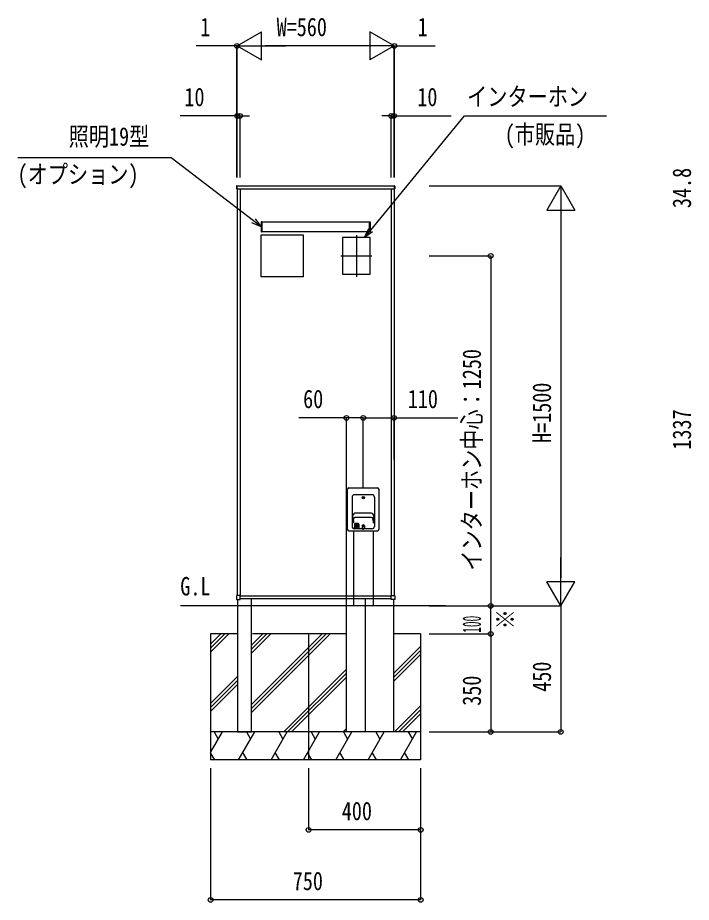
# Model space of a CAD drawing. Units: millimetres, scale not verified. Extents: x -8410 to 8410, y -5940 to 5940.
# Drawn here: x 722 to 3127, y -1718 to 1441 of the extents above; entities that cross this region are included whole.
import ezdxf
from ezdxf.enums import TextEntityAlignment as Align

# ---------------------------------------------------------------- set-up
doc = ezdxf.new("R2010")
doc.units = ezdxf.units.MM
doc.header["$LTSCALE"] = 30
for name, color, linetype in [('0-1_USER1', 3, 'Continuous'), ('0-3_YKK_13', 4, 'Continuous'), ('0-4_YKK_A1', 4, 'Continuous'), ('0-5_YKK_D', 6, 'Continuous')]:
    doc.layers.add(name, color=color, linetype=linetype)
doc.styles.add('ＭＳ ゴシック', font='')
doc.styles.get('ＭＳ ゴシック').set_extended_font_data('MS Gothic')

msp = doc.modelspace()

# ---------------------------------------------------------------- linework, layer by layer
at = {"layer": '0-3_YKK_13'}
for p, q in [((1503.68, 831.03), (1503.68, 830.53)), ((1504.62, 829.53), (1505.18, 829.5)), ((1505.18, 831), (1505.18, 839)), ((1505.18, 829.5), (1505.18, 831)), ((2067.18, 831), (2067.18, 839)), ((2067.18, 829.5), (2067.18, 831)), ((2067.75, 829.53), (2067.18, 829.5)), ((2068.68, 831.03), (2068.68, 830.53)), ((1899.68, -386), (1899.68, -244)), ((1905.18, -238.5), (2007.18, -238.5)), ((2012.68, -386), (2012.68, -244)), ((1916.23, -271.8), (1916.23, -375.8)), ((1987.43, -263.1), (1924.93, -263.1)), ((1955.12, -273.65), (1953.74, -275.04)), ((1955.83, -274.36), (1954.45, -275.75)), ((1955.19, -271.6), (1954.49, -272.31)), ((1955.12, -272.95), (1954.49, -272.31)), ((1955.83, -272.24), (1955.19, -271.6)), ((1957.92, -270.85), (1956.54, -272.24)), ((1957.17, -275), (1956.54, -274.36)), ((1957.88, -274.29), (1957.17, -275)), ((1958.63, -271.56), (1957.24, -272.95)), ((1957.88, -274.29), (1957.24, -273.65)), ((1996.13, -271.8), (1996.13, -375.8)), ((1918.33, -341.15), (1919.72, -334.76)), ((1918.33, -341.15), (1918.33, -363.8)), ((1985.9, -343.93), (1926.47, -343.93)), ((1985.81, -329.26), (1926.56, -329.26)), ((1985.56, -344.71), (1926.81, -344.71)), ((1994.04, -341.15), (1992.65, -334.76)), ((1994.04, -341.15), (1994.04, -363.8)), ((1918.33, -354.95), (1919.65, -349.33)), ((1920.83, -363.8), (1918.33, -363.8)), ((1920.83, -354.95), (1922.43, -348.18)), ((1920.83, -354.95), (1920.83, -363.8)), ((1924.93, -367.8), (1924.93, -381.3)), ((1938.43, -365.8), (1926.93, -365.8)), ((1935.67, -372.86), (1929.7, -372.86)), ((1934.74, -374.26), (1930.63, -374.26)), ((1933.8, -375.66), (1931.56, -375.66)), ((1932.68, -368.94), (1932.68, -372.86)), ((1940.43, -367.8), (1940.43, -381.3)), ((1951.93, -374.3), (1951.93, -381.5)), ((1955.12, -374.65), (1953.38, -376.4)), ((1955.83, -375.36), (1954.09, -377.1)), ((1955.19, -372.6), (1954.49, -373.31)), ((1955.12, -373.95), (1954.49, -373.31)), ((1955.19, -376), (1954.49, -375.29)), ((1955.83, -373.24), (1955.19, -372.6)), ((1958.28, -371.5), (1956.54, -373.24)), ((1957.17, -376), (1956.54, -375.36)), ((1957.88, -373.31), (1957.17, -372.6)), ((1957.88, -375.29), (1957.17, -376)), ((1958.99, -372.2), (1957.24, -373.95)), ((1957.88, -375.29), (1957.24, -374.65)), ((1960.43, -374.3), (1960.43, -381.5)), ((1991.54, -354.95), (1989.94, -348.18)), ((1991.54, -354.95), (1991.54, -363.8)), ((1994.04, -363.8), (1991.54, -363.8)), ((1994.04, -354.95), (1992.71, -349.33)), ((1905.18, -391.5), (2007.18, -391.5)), ((1941.93, -382.8), (1923.43, -382.8)), ((1987.43, -384.5), (1924.93, -384.5)), ((1961.93, -383), (1950.43, -383)), ((1953.68, -384.5), (1953.68, -385.05)), ((1957.43, -386.3), (1954.93, -386.3)), ((1958.68, -384.5), (1958.68, -385.05)), ((1503.18, -623.47), (1503.18, -637)), ((1504.12, -622.94), (1503.65, -622.97)), ((1516.15, -622.21), (1504.12, -622.94)), ((1516.68, -637), (1516.68, -622.71)), ((2055.68, -637), (2055.68, -622.71)), ((2056.21, -622.21), (2068.25, -622.94)), ((2068.25, -622.94), (2068.71, -622.97)), ((2069.18, -623.47), (2069.18, -637)), ((1503.68, -637.5), (1504.15, -637.5)), ((1504.15, -637.5), (1516.18, -637.5)), ((2068.21, -637.5), (2056.18, -637.5)), ((2068.68, -637.5), (2068.21, -637.5))]:
    msp.add_line(p, q, dxfattribs=at)
for points in [[(1503.68, 839.47), (1503.68, 838.97), (1503.68, 831.03)], [(1505.18, 839), (1505.18, 840.5), (1504.62, 840.47)], [(2067.18, 839), (2067.18, 840.5), (2067.75, 840.47)], [(2068.68, 839.47), (2068.68, 838.97), (2068.68, 831.03)]]:
    msp.add_lwpolyline(points, dxfattribs=at)
for points in [[(1591.18, 712.3), (1591.18, 676.5), (1593.18, 676.5), (1593.18, 712.3)], [(1593.18, 676.8), (1593.68, 676.8), (1593.68, 712), (1593.18, 712)], [(1979.18, 676.8), (1978.68, 676.8), (1978.68, 712), (1979.18, 712)], [(1981.18, 712.3), (1981.18, 676.5), (1979.18, 676.5), (1979.18, 712.3)], [(1591.18, 665), (1741.18, 665), (1741.18, 515), (1591.18, 515)], [(1981.18, 655.5), (1882.18, 655.5), (1882.18, 524.5), (1981.18, 524.5)]]:
    msp.add_lwpolyline(points, close=True, dxfattribs=at)
for centre, radius in [((1956.18, -273.3), 4.4), ((1956.18, -273.3), 3), ((1932.68, -372.3), 6.5), ((1956.18, -374.3), 3.5)]:
    msp.add_circle(centre, radius, dxfattribs=at)
for centre, radius, start, end in [((1504.68, 839.47), 1, 93.5, 180), ((1504.68, 830.53), 1, 180, 266.5), ((2067.68, 839.47), 1, 0, 86.5), ((2067.68, 830.53), 1, 273.5, 0), ((1905.18, -244), 5.5, 90, 180), ((2007.18, -244), 5.5, 0, 90), ((1924.93, -271.8), 8.7, 90, 180), ((1954.77, -273.3), 0.5, 315.00005, 45.00003), ((1956.18, -271.89), 0.5, 224.99997, 315.00003), ((1956.18, -274.71), 0.5, 45.00003, 135), ((1957.6, -273.3), 0.5, 135, 224.99997), ((1987.43, -271.8), 8.7, 0, 90), ((1926.47, -350.93), 7, 90, 166.75116), ((1926.56, -336.26), 7, 90, 167.69141), ((1926.81, -349.21), 4.5, 90, 166.73304), ((1985.56, -349.21), 4.5, 13.26704, 90), ((1985.81, -336.26), 7, 12.30864, 90), ((1985.9, -350.93), 7, 13.24892, 90), ((1924.93, -375.8), 8.7, 180, 270), ((1926.93, -367.8), 2, 90, 180), ((1938.43, -367.8), 2, 0.00003, 90), ((1956.18, -374.3), 4.25, 0.00003, 180), ((1954.77, -374.3), 0.5, 315.00005, 45.00003), ((1956.18, -372.89), 0.5, 224.99997, 315.00003), ((1956.18, -375.71), 0.5, 45.00003, 135), ((1957.6, -374.3), 0.5, 135, 224.99997), ((1987.43, -375.8), 8.7, 270, 0.00002), ((1905.18, -386), 5.5, 180, 270), ((1923.43, -381.3), 1.5, 270, 0.00002), ((1941.93, -381.3), 1.5, 180, 270), ((1950.43, -381.5), 1.5, 270, 0.00002), ((1954.93, -385.05), 1.25, 180, 270), ((1957.43, -385.05), 1.25, 270, 0.00002), ((1961.93, -381.5), 1.5, 180, 270), ((2007.18, -386), 5.5, 270, 0), ((1503.68, -623.47), 0.5, 93.5, 180), ((1516.18, -622.71), 0.5, 0, 93.5), ((2056.18, -622.71), 0.5, 86.5, 180), ((2068.68, -623.47), 0.5, 0, 86.5), ((1503.68, -637), 0.5, 180, 270), ((1516.18, -637), 0.5, 270, 0), ((2056.18, -637), 0.5, 180, 270), ((2068.68, -637), 0.5, 270, 0)]:
    msp.add_arc(centre, radius, start, end, dxfattribs=at)
at = {"layer": '0-4_YKK_A1'}
for p, q in [((1505.18, 840), (2067.18, 840)), ((1505.18, 840), (1505.18, 830)), ((1505.18, 830), (2067.18, 830)), ((1506.18, 830), (1506.17, -622.82)), ((1516.18, 830), (1516.18, -622.21)), ((2056.18, 830), (2056.18, -622.21)), ((2066.18, 830), (2066.18, -622.82)), ((2067.18, 840), (2067.18, 830)), ((1593.68, 711.8), (1593.68, 677)), ((1593.68, 711.8), (1978.68, 711.8)), ((1978.68, 711.8), (1978.68, 677)), ((1593.68, 677), (1978.68, 677)), ((1931.68, 664.52), (1931.68, 515.48)), ((1876.48, 590), (1986.88, 590)), ((1921.18, -391.5), (1921.18, -660)), ((1991.18, -391.5), (1991.18, -660)), ((2055.68, -625), (1516.68, -625)), ((2250.18, -660), (1303.18, -660)), ((1507.68, -637.5), (1507.68, -1110)), ((2055.68, -635), (1516.68, -635)), ((1557.68, -1110), (1557.68, -635)), ((1991.18, -660), (1921.18, -660)), ((1964.68, -1110), (1964.68, -635)), ((2064.68, -637.5), (2064.68, -1110)), ((1411.18, -760), (1411.18, -1210)), ((1507.68, -760), (1411.18, -760)), ((1411.18, -796.7), (1447.88, -760)), ((1411.18, -810.84), (1462.02, -760)), ((1411.18, -824.98), (1476.17, -760)), ((1557.68, -800.19), (1597.88, -760)), ((1557.68, -1012.32), (1810.01, -760)), ((1557.68, -814.33), (1612.02, -760)), ((1557.68, -1026.47), (1824.15, -760)), ((1557.68, -828.48), (1626.16, -760)), ((1557.68, -1040.61), (1838.29, -760)), ((1761.18, -760), (1761.18, -1210)), ((2161.18, -760), (2064.68, -760)), ((2161.18, -760), (2161.18, -1210)), ((2064.68, -901.21), (2161.18, -804.71)), ((2064.68, -915.36), (2161.18, -818.86)), ((2064.68, -929.5), (2161.18, -833)), ((1411.18, -1008.83), (1507.68, -912.33)), ((1672.14, -1110), (1896.18, -885.96)), ((1686.28, -1110), (1896.18, -900.1)), ((1700.42, -1110), (1896.18, -914.24)), ((1411.18, -1022.97), (1507.68, -926.47)), ((1411.18, -1037.12), (1507.68, -940.62)), ((2068.03, -1110), (2161.18, -1016.85)), ((2082.17, -1110), (2161.18, -1030.99)), ((2096.31, -1110), (2161.18, -1045.13)), ((1884.27, -1110), (1896.18, -1098.09)), ((2161.18, -1110), (1411.18, -1110)), ((1411.18, -1183.52), (1453.63, -1110)), ((1423.63, -1110), (1438.63, -1135.98)), ((1507.68, -1110), (1557.68, -1110)), ((1511.37, -1210), (1569.1, -1110)), ((1539.1, -1110), (1554.1, -1135.98)), ((1626.84, -1210), (1684.57, -1110)), ((1654.57, -1110), (1669.57, -1135.98)), ((1742.31, -1210), (1800.04, -1110)), ((1770.04, -1110), (1785.04, -1135.98)), ((1857.78, -1210), (1915.51, -1110)), ((1885.51, -1110), (1900.51, -1135.98)), ((2064.68, -1110), (1964.68, -1110)), ((1973.25, -1210), (2030.98, -1110)), ((2000.98, -1110), (2015.98, -1135.98)), ((2088.72, -1210), (2146.45, -1110)), ((2116.45, -1110), (2131.45, -1135.98)), ((1425.9, -1210), (1411.18, -1184.52)), ((1541.37, -1210), (1526.37, -1184.02)), ((1656.84, -1210), (1641.84, -1184.02)), ((1772.31, -1210), (1757.31, -1184.02)), ((1887.78, -1210), (1872.78, -1184.02)), ((2003.25, -1210), (1988.25, -1184.02)), ((2118.72, -1210), (2103.72, -1184.02)), ((2161.18, -1210), (1411.18, -1210))]:
    msp.add_line(p, q, dxfattribs=at)
for points in [[(1964.68, -1110), (1896.18, -1110), (1896.18, -635)], [(1896.18, -760), (1607.18, -760), (1560.18, -760)]]:
    msp.add_lwpolyline(points, dxfattribs=at)
at = {"layer": '0-5_YKK_D'}
for p, q in [((1506.18, 1340), (1592.79, 1390)), ((1592.79, 1290), (1592.79, 1390)), ((2066.18, 1340), (1979.58, 1390)), ((1979.58, 1390), (1979.58, 1290)), ((1505.18, 1340), (1359.18, 1340)), ((1505.18, 870), (1505.18, 1341)), ((1506.18, 1340), (1505.18, 1340)), ((1506.18, 870), (1506.18, 1341)), ((1506.18, 870), (1506.18, 1341)), ((1506.18, 1340), (1540.18, 1340)), ((1506.18, 1340), (1592.79, 1290)), ((1506.18, 1340), (1679.39, 1340)), ((1966.18, 1340), (1606.18, 1340)), ((2066.18, 1340), (1892.98, 1340)), ((2066.18, 1340), (1979.58, 1290)), ((2066.18, 1340), (2032.18, 1340)), ((2066.18, 870), (2066.18, 1341)), ((2066.18, 870), (2066.18, 1341)), ((2066.18, 1340), (2067.18, 1340)), ((2067.18, 870), (2067.18, 1341)), ((2067.18, 1340), (2213.18, 1340)), ((1506.18, 1090), (1302.58, 1090)), ((1506.18, 870), (1506.18, 1091)), ((1516.18, 1090), (1506.18, 1090)), ((1516.18, 870), (1516.18, 1091)), ((1516.18, 1090), (1550.18, 1090)), ((2056.18, 1090), (2022.18, 1090)), ((2056.18, 870), (2056.18, 1091)), ((2056.18, 1090), (2066.18, 1090)), ((2066.18, 870), (2066.18, 1091)), ((2066.18, 1090), (2269.78, 1090)), ((2191.18, 840), (2662.18, 840)), ((2661.18, 840), (2611.18, 753.4)), ((2661.18, 840), (2711.18, 753.4)), ((2661.18, 840), (2661.18, 666.79)), ((2611.18, 753.4), (2711.18, 753.4)), ((2661.18, 740), (2661.18, -560)), ((2191.18, 590), (2412.18, 590)), ((2411.18, 590), (2411.18, -660)), ((1896.18, -634), (1896.18, 12.5)), ((1956.18, -237.5), (1956.18, 12.5)), ((1956.18, -237.5), (1956.18, 12.5)), ((2066.18, -137.5), (2066.18, 12.5)), ((2661.18, -660), (2661.18, -486.79)), ((2661.18, -660), (2611.18, -573.4)), ((2711.18, -573.4), (2611.18, -573.4)), ((2661.18, -660), (2711.18, -573.4)), ((2191.18, -660), (2662.18, -660)), ((2191.18, -660), (2412.18, -660)), ((2191.18, -660), (2412.18, -660)), ((2191.18, -660), (2662.18, -660)), ((2411.18, -760), (2411.18, -660)), ((2661.18, -660), (2661.18, -1110)), ((2191.18, -760), (2412.18, -760)), ((2191.18, -760), (2412.18, -760)), ((2411.18, -760), (2411.18, -1110)), ((2191.18, -1110), (2662.18, -1110)), ((2191.18, -1110), (2412.18, -1110)), ((1411.18, -1240), (1411.18, -1711)), ((1761.18, -1240), (1761.18, -1461)), ((2161.18, -1240), (2161.18, -1711)), ((2161.18, -1240), (2161.18, -1461)), ((2161.18, -1460), (1761.18, -1460)), ((2161.18, -1710), (1411.18, -1710))]:
    msp.add_line(p, q, dxfattribs=at)
for points in [[(1961.18, 655.5), (1982.73, 681.8), (2317.15, 1090), (2825.15, 1090)], [(1591.18, 694.4), (1564.19, 715.07), (1270.37, 940), (722.44, 940)], [(1569.72, 722.3), (1591.18, 694.4), (1558.65, 707.83)], [(1989.78, 676.03), (1961.18, 655.5), (1975.68, 687.57)], [(1956.18, 11.5), (1896.18, 11.5), (1726.58, 11.5)], [(1956.18, 11.5), (2066.18, 11.5), (2293.38, 11.5)]]:
    msp.add_lwpolyline(points, dxfattribs=at)
for centre in [(1505.18, 1340), (2067.18, 1340), (1506.18, 1090), (1516.18, 1090), (2056.18, 1090), (2066.18, 1090), (2411.18, 590), (1896.18, 11.5), (1956.18, 11.5), (1956.18, 11.5), (2066.18, 11.5), (2411.18, -660), (2411.18, -660), (2411.18, -760), (2411.18, -760), (2411.18, -1110), (2661.18, -1110), (1761.18, -1460), (2161.18, -1460), (1411.18, -1710), (2161.18, -1710)]:
    msp.add_circle(centre, 8.5, dxfattribs=at)

# ---------------------------------------------------------------- texts
at = {"layer": '0-1_USER1', "style": 'ＭＳ ゴシック', "width": 0.8}
msp.add_text('G.L', height=65.98, dxfattribs=at).set_placement((1302.93, -642.44), align=Align.BOTTOM_LEFT)
at = {"layer": '0-5_YKK_D', "style": 'ＭＳ ゴシック', "width": 0.8}
for s, p in [('1', (1374.18, 1355)), ('W=560', (1646.98, 1355)), ('1', (2150.18, 1355)), ('10', (1317.58, 1105)), ('10', (2149.18, 1105)), ('インターホン', (2326.96, 1106.11)), ('照明19型', (904.43, 963.88)), ('(市販品)', (2461.36, 971.11)), ('(オプション)', (722.03, 828.88)), ('60', (1741.58, 26.5)), ('110', (2115.18, 26.5)), ('400', (1879.58, -1445)), ('750', (1704.58, -1695))]:
    msp.add_text(s, height=65.98, dxfattribs=at).set_placement(p, align=Align.BOTTOM_LEFT)
at = {"layer": '0-5_YKK_D', "style": 'ＭＳ ゴシック'}
for s, width, p in [('34.8', 0.8, (3146.18, 760.8)), ('インターホン中心：1250', 0.8, (2396.18, -534.2)), ('H=1500', 0.8, (2646.18, -78)), ('1337', 0.8, (3146.18, -101.9)), ('※', 0.8, (2516.18, -743.6)), ('100', 0.45, (2396.18, -755.9)), ('450', 0.8, (2646.18, -966.6)), ('350', 0.8, (2396.18, -1016.6))]:
    msp.add_text(s, height=65.98, rotation=90, dxfattribs=dict(at, width=width)).set_placement(p, align=Align.BOTTOM_LEFT)

doc.saveas('drawing.dxf')
